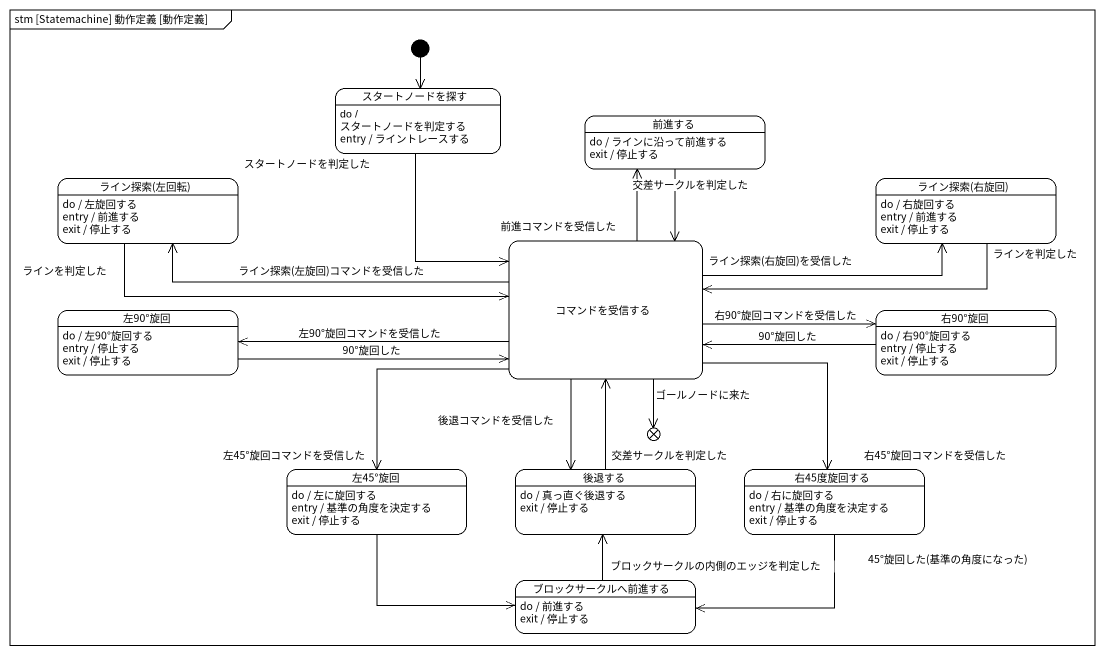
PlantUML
@startuml
mainframe stm [Statemachine] 動作定義 [動作定義]
hide empty description
state スタートノードを探す #FFFFFF
スタートノードを探す : do / スタートノードを判定する
スタートノードを探す : entry / ライントレースする
state 前進する #FFFFFF
前進する : do / ラインに沿って前進する
前進する : exit / 停止する
state "ライン探索(左回転)" as ライン探索_左回転 #FFFFFF
ライン探索_左回転 : do / 左旋回する
ライン探索_左回転 : entry / 前進する
ライン探索_左回転 : exit / 停止する
state "ライン探索(右旋回)" as ライン探索_右旋回 #FFFFFF
ライン探索_右旋回 : do / 右旋回する
ライン探索_右旋回 : entry / 前進する
ライン探索_右旋回 : exit / 停止する
state コマンドを受信する #FFFFFF
state "左90°旋回" as 左90_旋回 #FFFFFF
左90_旋回 : do / 左90°旋回する
左90_旋回 : entry / 停止する
左90_旋回 : exit / 停止する
state "右90°旋回" as 右90_旋回 #FFFFFF
右90_旋回 : do / 右90°旋回する
右90_旋回 : entry / 停止する
右90_旋回 : exit / 停止する
state exit1 <<choice>>
state "左45°旋回" as 左45_旋回 #FFFFFF
左45_旋回 : do / 左に旋回する
左45_旋回 : entry / 基準の角度を決定する
左45_旋回 : exit / 停止する
state 後退する #FFFFFF
後退する : do / 真っ直ぐ後退する
後退する : exit / 停止する
state 右45度旋回する #FFFFFF
右45度旋回する : do / 右に旋回する
右45度旋回する : entry / 基準の角度を決定する
右45度旋回する : exit / 停止する
state ブロックサークルへ前進する #FFFFFF
ブロックサークルへ前進する : do / 前進する
ブロックサークルへ前進する : exit / 停止する
[*] --> スタートノードを探す
スタートノードを探す --> コマンドを受信する : スタートノードを判定した
前進する --> コマンドを受信する : 交差サークルを判定した
ライン探索_左回転 -right-> コマンドを受信する : ラインを判定した
ライン探索_右旋回 -left-> コマンドを受信する : ラインを判定した
コマンドを受信する -up-> 前進する : 前進コマンドを受信した
コマンドを受信する -left-> ライン探索_左回転 : ライン探索(左旋回)コマンドを受信した
コマンドを受信する -right-> ライン探索_右旋回 : ライン探索(右旋回)を受信した
コマンドを受信する -left-> 左90_旋回 : 左90°旋回コマンドを受信した
コマンドを受信する -right-> 右90_旋回 : 右90°旋回コマンドを受信した
コマンドを受信する --> exit1 : ゴールノードに来た
コマンドを受信する --> 左45_旋回 : 左45°旋回コマンドを受信した
コマンドを受信する --> 後退する : 後退コマンドを受信した
コマンドを受信する --> 右45度旋回する : 右45°旋回コマンドを受信した
左90_旋回 -right-> コマンドを受信する : 90°旋回した
右90_旋回 -left-> コマンドを受信する : 90°旋回した
左45_旋回 -right-> ブロックサークルへ前進する
後退する -up-> コマンドを受信する : 交差サークルを判定した
右45度旋回する -left-> ブロックサークルへ前進する : 45°旋回した(基準の角度になった)
ブロックサークルへ前進する -up-> 後退する : ブロックサークルの内側のエッジを判定した
@enduml
